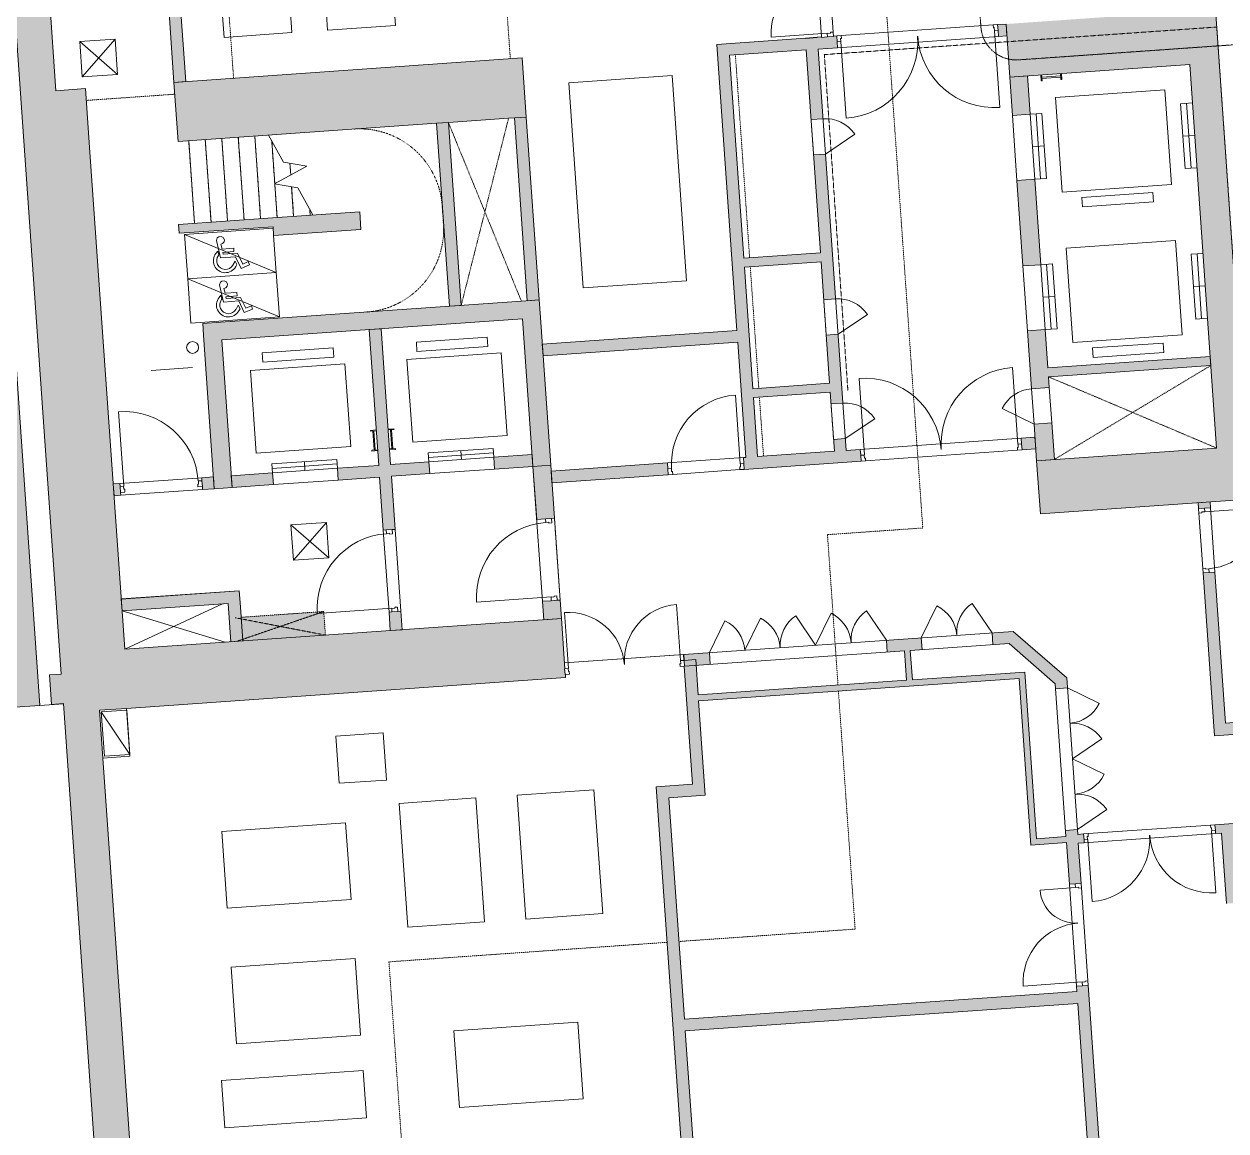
# Model space of a CAD drawing. Header units: millimetres. Extents: x 833941507 to 1669051331, y 817666127 to 1636299673.
# Drawn here: x 834388273 to 834408591, y 817975315 to 817994029 of the extents above; entities that cross this region are included whole.
import ezdxf

# ---------------------------------------------------------------- set-up
doc = ezdxf.new("R2010")
doc.units = ezdxf.units.MM
doc.header["$LTSCALE"] = 3
for name, pattern in [('3A35X-MAGP-P-MP-B02A$0$Dash', [6, 3, -3]), ('3A35X-MAGP-P-MP-B02A$0$Dash 1_16_', [3.175, 1.5875, -1.5875]), ('3A35X-MAGP-P-MP-B02A$0$Hidden', [2.25, 1, -1.25]), ('3A35X-MAGP-P-MP-B02A$0$Overhead', [1.8, 1.2, -0.6])]:
    doc.linetypes.add(name, pattern=pattern)
for name, color, linetype, lineweight in [('3A35X-MAGP-P-MP-B02A$0$A-000-M_MASS', 252, 'Continuous', 5), ('3A35X-MAGP-P-MP-B02A$0$A-010-M_LINE', 252, 'Continuous', 5), ('3A35X-MAGP-P-MP-B02A$0$A-010-M_LINE_Over', 252, '3A35X-MAGP-P-MP-B02A$0$Overhead', 5), ('3A35X-MAGP-P-MP-B02A$0$A-200-M_WALL_EXT', 252, 'Continuous', 9), ('3A35X-MAGP-P-MP-B02A$0$A-200-M_WALL_INT', 252, 'Continuous', 9), ('3A35X-MAGP-P-MP-B02A$0$A-200-M_WALL_PAT', 252, 'Continuous', 9), ('3A35X-MAGP-P-MP-B02A$0$A-230-M_FLOOR', 252, 'Continuous', 18), ('3A35X-MAGP-P-MP-B02A$0$A-242-M_STAIR', 252, 'Continuous', 5), ('3A35X-MAGP-P-MP-B02A$0$A-242-MB_STAIR', 252, 'Continuous', 5), ('3A35X-MAGP-P-MP-B02A$0$A-325-M_DOOR', 252, 'Continuous', 5), ('3A35X-MAGP-P-MP-B02A$0$A-335-M_OPENING', 252, 'Continuous', 5), ('3A35X-MAGP-P-MP-B02A$0$A-770-ME_FFE_SA', 252, 'Continuous', 5), ('3A35X-MAGP-P-MP-B02A$0$Z-000-T_TEXT', 252, 'Continuous', 5), ('3A35X-MAGP-P-MP-B02A$0$Z-060-M_DETAIL', 252, 'Continuous', 5), ('3A35X-MAGP-P-MP-B02A$0$Z-070_T_DETAIL', 252, 'Continuous', 5), ('UAJ-23FLOR-h', 251, 'Continuous', 9)]:
    doc.layers.add(name, color=color, linetype=linetype, lineweight=lineweight)
doc.layers.add('UAJ-00XREF', color=7, linetype='Continuous')

# ---------------------------------------------------------------- blocks, each defined once
blk = doc.blocks.new('GBP-LTC-LB01')
at = {"layer": 'UAJ-23FLOR-h'}
h = blk.add_hatch(dxfattribs=at)
h.set_pattern_fill('EARTH,_O', color=256, scale=180, angle=45)
h.set_pattern_definition([(48.9989, (834576001.8, 818046085.3), (-112.727, 1612.5107), [1143, -1143]), (48.9989, (834575678.3, 818046366.6), (-112.727, 1612.5107), [1143, -1143]), (48.9989, (834575354.8, 818046647.8), (-112.727, 1612.5107), [1143, -1143]), (138.9989, (834575340.7, 818046849.3), (-1612.5107, -112.727), [1143, -1143]), (138.9989, (834575621.9, 818047172.8), (-1612.5107, -112.727), [1143, -1143]), (138.9989, (834575903.1, 818047496.3), (-1612.5107, -112.727), [1143, -1143])])
h.paths.add_polyline_path([(834572173, 818200349), (834310584, 818182062), (834331502, 817882832), (834364940, 817885169), (834473096, 818011284), (834480534, 818020120), (834485095, 818025710), (834491376, 818033619), (834497063, 818041013), (834493146, 818043679), (834512789, 818074029), (834518712, 818083675), (834526231, 818096325), (834534646, 818111073), (834545956, 818131981), (834557205, 818154199), (834564040, 818168497), (834570941, 818183576), (834578368, 818200696)])
h.paths.add_polyline_path([(834382131, 817956470), (834418269, 817958996), (834422062, 817963856), (834428403, 817964299), (834467239, 818010696), (834466445, 818021739), (834476098, 818035709), (834485267, 818048983), (834487015, 818051460), (834497268, 818067303), (834492893, 818129890), (834448057, 818126756), (834416897, 818105052), (834382061, 818080789), (834386167, 818022059), (834377588, 818021459)], flags=16)
edge = h.paths.add_edge_path(flags=16)
edge.add_line((834540292, 818142076), (834533466, 818141614))
edge.add_line((834533466, 818141614), (834523258, 818143863))
edge.add_line((834523258, 818143863), (834525897, 818155839))
edge.add_arc((834558382, 818267025), 115835, 237.2184, 253.71313, ccw=False)
edge.add_line((834495665, 818169638), (834498268, 818132357))
edge.add_line((834498268, 818132357), (834496346, 818130135))
edge.add_line((834496346, 818130135), (834492880, 818129893))
edge.add_line((834492880, 818129893), (834494230, 818110588))
edge.add_line((834494230, 818110588), (834496326, 818110708))
edge.add_line((834496326, 818110708), (834498420, 818080754))
edge.add_line((834498420, 818080754), (834498046, 818080727))
edge.add_line((834498046, 818080727), (834498255, 818077746))
edge.add_line((834498255, 818077746), (834503061, 818078082))
edge.add_line((834503061, 818078082), (834504980, 818081212))
edge.add_line((834504980, 818081212), (834509429, 818088471))
edge.add_line((834509429, 818088471), (834515217, 818097914))
edge.add_line((834515217, 818097914), (834526067, 818116416))
edge.add_line((834526067, 818116416), (834532489, 818127889))
edge.add_line((834532489, 818127889), (834534831, 818132146))
edge.add_line((834534831, 818132146), (834540292, 818142076))
h = blk.add_hatch(dxfattribs=at)
h.set_pattern_fill('EARTH,_O', color=256, scale=180, angle=45)
h.set_pattern_definition([(45.0000001, (-1082349.7, 54794.9), (-3e-06, 1616.4461018), [1143, -1143]), (45.0000001, (-1082652.8, 55098), (-3e-06, 1616.4461018), [1143, -1143]), (45.0000001, (-1082955.9, 55401.1), (-3e-06, 1616.4461018), [1143, -1143]), (135.0000001, (-1082955.9, 55603.1), (-1616.4461018, -3e-06), [1143, -1143]), (135.0000001, (-1082652.8, 55906.2), (-1616.4461018, -3e-06), [1143, -1143]), (135.0000001, (-1082349.7, 56209.3), (-1616.4461018, -3e-06), [1143, -1143])])
h.paths.add_polyline_path([(834669469, 818015499), (834651081, 818014214), (834651091, 818014066), (834669480, 818015352)], flags=16)
edge = h.paths.add_edge_path()
edge.add_arc((834611764, 818123015), 22001, 94.0007, 118.6887)
edge.add_line((834601202, 818142316), (834593918, 818141228))
edge.add_arc((834611768, 818123014), 25503, 93.9972, 134.4213, ccw=False)
edge.add_line((834609991, 818148455), (834618164, 818149026))
edge.add_line((834618164, 818149026), (834618408, 818145535))
edge.add_line((834618408, 818145535), (834616365, 818145392))
edge.add_line((834616365, 818145392), (834616609, 818141901))
edge.add_line((834616609, 818141901), (834611622, 818141552))
edge.add_line((834611622, 818141552), (834611378, 818145043))
edge.add_line((834611378, 818145043), (834610229, 818144963))
h.paths.add_polyline_path([(834673233, 818197366), (834607546, 818192774), (834599172, 818174435), (834588349, 818152375), (834578622, 818133891), (834568418, 818115665), (834556457, 818095618), (834546606, 818080042), (834532219, 818058624), (834523692, 818046596), (834515684, 818035708), (834508244, 818025930), (834500656, 818016266), (834489787, 818002934), (834483448, 817995421), (834478638, 817989842), (834458454, 817967379), (834441506, 817949096), (834383076, 817886437), (834482027, 817893355), (834551919, 817920009), (834634905, 817930637), (834634023, 817939309), (834633770, 817941796), (834633578, 817943687), (834508697, 817930984), (834507053, 817930191), (834506409, 817939427), (834507657, 817945567), (834503417, 818006767), (834503064, 818011763), (834514053, 818025792), (834520785, 818034889), (834526319, 818042437), (834532382, 818050706), (834536346, 818056473), (834542258, 818065226), (834550406, 818077287), (834561579, 818095002), (834574523, 818117080), (834587769, 818140310), (834609774, 818143595), (834610002, 818140336), (834634253, 818142031), (834636807, 818105492), (834642791, 818105914), (834646279, 818056033), (834640293, 818055614), (834643382, 818011425), (834641138, 818011268), (834645776, 817944928), (834639048, 817944244), (834640362, 817931328), (834651070, 817932707), (834650588, 817936476), (834685106, 817940897), (834685588, 817937128), (834691374, 817937869)])
blk = doc.blocks.new('3A35X-MAGP-P-MP-B02A')
at = {"layer": '3A35X-MAGP-P-MP-B02A$0$A-200-M_WALL_PAT'}
h = blk.add_hatch(color=256, dxfattribs=at)
h.paths.add_polyline_path([(10200, 37156), (10200, 37856), (9600, 37856), (9600, 37156)], flags=0)
h.paths.add_polyline_path([(9600, 38656), (10200, 38656), (10200, 42106), (9600, 42106), (9600, 40906)], flags=0)
h.paths.add_polyline_path([(10200, 42906), (10200, 51106), (9600, 51106), (9600, 42906)], flags=0)
h.paths.add_polyline_path([(10200, 51906), (10200, 52106), (9600, 52106), (9600, 51906), (10142, 51906)], flags=0)
h.paths.add_polyline_path([(10008, 52906), (10200, 52906), (10200, 82606), (9600, 82606), (9600, 52906)], flags=0)
h.paths.add_polyline_path([(9600, 83406), (10200, 83406), (10200, 86806), (9600, 86806), (9600, 84165)], flags=0)
h.paths.add_polyline_path([(9600, 87606), (10200, 87606), (10200, 92606), (9600, 92606), (9600, 87672)], flags=0)
h.paths.add_polyline_path([(9600, 93406), (10200, 93406), (10200, 95656), (9600, 95656), (9600, 93518)], flags=0)
h.paths.add_polyline_path([(10008, 96456), (10200, 96456), (10200, 102606), (9600, 102606), (9600, 96456)], flags=0)
h.paths.add_polyline_path([(9600, 103406), (10200, 103406), (10200, 112606), (9600, 112606), (9600, 104056)], flags=0)
h.paths.add_polyline_path([(9600, 113406), (10200, 113406), (10200, 122606), (9600, 122606), (9600, 113506)], flags=0)
h.paths.add_polyline_path([(10190, 123406), (10200, 123406), (10200, 143792), (9600, 143792), (9600, 123406)], flags=0)
for points in [[(9200, 62656), (9200, 82601), (8700, 82601), (8700, 62656)], [(12400, 73006), (12400, 74506), (12200, 74506), (12200, 73006)], [(21600, 66006), (21600, 73006), (21400, 73006), (21400, 66006)], [(22475, 72806), (22900, 72806), (22900, 73006), (21600, 73006), (21600, 72806)], [(27760, 72106), (29350, 72106), (29350, 73006), (26300, 73006), (26300, 72106), (27197, 72106)], [(29565, 64706), (29850, 64706), (29850, 73006), (29350, 73006), (29350, 64706)], [(10700, 63506), (10700, 72006), (10200, 72006), (10200, 63506)], [(17900, 68906), (18100, 68906), (18100, 72006), (17900, 72006), (17900, 68966)], [(22900, 69216), (22900, 69366), (21600, 69366), (21600, 69216), (22882, 69216)], [(15380, 66306), (15400, 66306), (15400, 68606), (15200, 68606), (15200, 66306)], [(21400, 67956), (21400, 68156), (18100, 68156), (18100, 67956), (20751, 67956)], [(21600, 67006), (22900, 67006), (22900, 67156), (21600, 67156)], [(26827, 67006), (29350, 67006), (29350, 67156), (26600, 67156), (26600, 67006)], [(29175, 64706), (29350, 64706), (29350, 65606), (26300, 65606), (26300, 64706), (28975, 64706)], [(10700, 64156), (12700, 64156), (12700, 64356), (10700, 64356), (10700, 64289)], [(12700, 63506), (12700, 64156), (12500, 64156), (12500, 63506)], [(18100, 62506), (18100, 62556), (18094, 62556), (18094, 62656), (18100, 62656), (18100, 63506), (10200, 63506), (10200, 62506), (18094, 62506)], [(9566, 62662), (9600, 62662), (9600, 63162), (9400, 63162), (9400, 62662)], [(20115, 60556), (20315, 60556), (20315, 62656), (20120, 62656), (20120, 62556), (20115, 62556), (20115, 61951)], [(23945, 62056), (23945, 62556), (23845, 62556), (23845, 62056)], [(26350, 61823), (26350, 62106), (25900, 62556), (25618, 62556), (26300, 61873)], [(20751, 61956), (22685, 61956), (22685, 62056), (20315, 62056), (20315, 61956), (20555, 61956)], [(25700, 61956), (25750, 61956), (25750, 62056), (22685, 62056), (22685, 61956), (25618, 61956)], [(25750, 59131), (25850, 59131), (25850, 62056), (25750, 62056), (25750, 59231)], [(34050, 60756), (34250, 60756), (34250, 60956), (28975, 60956), (28975, 60756), (33950, 60756)], [(19500, 57921), (19700, 57921), (19700, 60556), (19500, 60556), (19500, 59131)], [(20115, 60356), (20315, 60356), (20315, 60556), (19700, 60556), (19700, 60356), (20087, 60356)], [(25850, 59131), (26350, 59131), (26350, 59231), (25850, 59231), (25850, 59194)], [(39050, 59056), (39050, 59256), (28975, 59256), (28975, 59056), (38855, 59056)], [(19700, 50306), (19700, 57921), (19500, 57921), (19500, 50306)], [(25048, 56406), (26350, 56406), (26350, 56606), (19700, 56606), (19700, 56406), (21659, 56406)]]:
    blk.add_hatch(color=256, dxfattribs=at).paths.add_polyline_path(points, flags=0)
at = {"layer": '3A35X-MAGP-P-MP-B02A$0$A-200-M_WALL_PAT', "lineweight": 5}
h = blk.add_hatch(color=256, dxfattribs=at)
h.paths.add_polyline_path([(10700, 72006), (10700, 73006), (10200, 73006), (10200, 72006)], flags=0)
h.paths.add_polyline_path([(12200, 72006), (18100, 72006), (18100, 73006), (12200, 73006)], flags=0)
at = {"layer": '3A35X-MAGP-P-MP-B02A$0$A-200-M_WALL_PAT'}
h = blk.add_hatch(color=256, dxfattribs=at)
h.paths.add_polyline_path([(23100, 65806), (23100, 66206), (22900, 66206), (22900, 65806)], flags=0)
h.paths.add_polyline_path([(22900, 66806), (23100, 66806), (23100, 67973), (22900, 67973), (22900, 67006)], flags=0)
h.paths.add_polyline_path([(23100, 68573), (23100, 71026), (22900, 71026), (22900, 68573)], flags=0)
h.paths.add_polyline_path([(23100, 71626), (23100, 73000), (22900, 73000), (22900, 71626)], flags=0)
h = blk.add_hatch(color=256, dxfattribs=at)
h.paths.add_polyline_path([(23175, 72806), (23432, 72806), (23432, 73006), (23375, 73006), (23375, 73000), (23175, 73000), (23175, 73006), (23100, 73006), (23100, 72806)], flags=0)
h.paths.add_polyline_path([(26300, 72806), (26300, 73006), (26158, 73006), (26158, 72806)], flags=0)
at = {"layer": '3A35X-MAGP-P-MP-B02A$0$A-200-M_WALL_PAT', "lineweight": 5}
for points in [[(16780, 68906), (16780, 72006), (16580, 72006), (16580, 68906)], [(13700, 70456), (13700, 70606), (12107, 70606), (12107, 70456), (13500, 70456)], [(14288, 70306), (15180, 70306), (15180, 70606), (13700, 70606), (13700, 70306)], [(12400, 68706), (12700, 68706), (12700, 68906), (12400, 68906)], [(16580, 68606), (18100, 68606), (18100, 68906), (17800, 68906), (17800, 68706), (12700, 68706), (12700, 68606), (16454, 68606)], [(16580, 68706), (17800, 68706), (17800, 68906), (12700, 68906), (12700, 68706), (16454, 68706)], [(12400, 66106), (12700, 66106), (12700, 68706), (12400, 68706), (12400, 66306)], [(17800, 66106), (18100, 66106), (18100, 68606), (17800, 68606), (17800, 66306)]]:
    blk.add_hatch(color=256, dxfattribs=at).paths.add_polyline_path(points, flags=0)
at = {"layer": '3A35X-MAGP-P-MP-B02A$0$A-200-M_WALL_PAT'}
h = blk.add_hatch(color=256, dxfattribs=at)
h.paths.add_polyline_path([(26600, 65606), (26600, 66226), (26300, 66226), (26300, 65606)], flags=0)
h.paths.add_polyline_path([(26600, 66826), (26600, 67807), (26300, 67807), (26300, 66826)], flags=0)
h.paths.add_polyline_path([(26300, 68907), (26600, 68907), (26600, 70356), (26300, 70356), (26300, 68966)], flags=0)
h.paths.add_polyline_path([(26300, 71456), (26600, 71456), (26600, 72106), (26300, 72106), (26300, 71889)], flags=0)
h = blk.add_hatch(color=256, dxfattribs=at)
h.paths.add_polyline_path([(12400, 66106), (12400, 66306), (12201, 66306), (12201, 66106), (12207, 66106)], flags=0)
h.paths.add_polyline_path([(10700, 66106), (10813, 66106), (10813, 66306), (10700, 66306), (10700, 66156)], flags=0)
h = blk.add_hatch(color=256, dxfattribs=at)
h.paths.add_polyline_path([(17775, 66106), (17800, 66106), (17800, 66306), (17150, 66306), (17150, 66106), (17678, 66106)], flags=0)
h.paths.add_polyline_path([(15380, 66106), (16050, 66106), (16050, 66306), (14500, 66306), (14500, 66106), (15200, 66106)], flags=0)
h.paths.add_polyline_path([(13400, 66106), (13400, 66306), (12700, 66306), (12700, 66106)], flags=0)
h = blk.add_hatch(color=256, dxfattribs=at)
h.paths.add_polyline_path([(15400, 63506), (15400, 63819), (15200, 63819), (15200, 63506), (15350, 63506)], flags=0)
h.paths.add_polyline_path([(15303, 65207), (15400, 65207), (15400, 66106), (15200, 66106), (15200, 65207), (15250, 65207)], flags=0)
h = blk.add_hatch(color=256, dxfattribs=at)
h.paths.add_polyline_path([(18100, 63506), (18100, 63819), (17800, 63819), (17800, 63506), (18050, 63506)], flags=0)
h.paths.add_polyline_path([(18100, 65207), (18100, 66106), (17800, 66106), (17800, 65207), (18050, 65207)], flags=0)
h = blk.add_hatch(color=256, dxfattribs=at)
h.paths.add_polyline_path([(22435, 65806), (22900, 65806), (22900, 66006), (21360, 66006), (21360, 65806)], flags=0)
h.paths.add_polyline_path([(18100, 65806), (20072, 65806), (20072, 66006), (18100, 66006), (18100, 65853)], flags=0)
h = blk.add_hatch(color=256, dxfattribs=at)
h.paths.add_polyline_path([(26066, 65806), (26300, 65806), (26300, 66006), (26066, 66006), (26066, 65853)], flags=0)
h.paths.add_polyline_path([(23340, 65806), (23340, 66006), (23100, 66006), (23100, 65806)], flags=0)
h = blk.add_hatch(color=256, dxfattribs=at)
h.paths.add_polyline_path([(28975, 60956), (29175, 60956), (29175, 63518), (28975, 63518), (28975, 60964)], flags=0)
h.paths.add_polyline_path([(28975, 64606), (29175, 64606), (29175, 64706), (28975, 64706)], flags=0)
h = blk.add_hatch(color=256, dxfattribs=at)
h.paths.add_polyline_path([(25639, 62556), (25900, 62556), (25700, 62756), (25345, 62756), (25345, 62556), (25618, 62556)], flags=0)
h.paths.add_polyline_path([(20315, 62556), (20555, 62556), (20555, 62756), (20120, 62756), (20120, 62656), (20315, 62656)], flags=0)
h.paths.add_polyline_path([(23555, 62556), (24145, 62556), (24145, 62756), (23555, 62756)], flags=0)
h = blk.add_hatch(color=256, dxfattribs=at)
h.paths.add_polyline_path([(26550, 52881), (26550, 56698), (26350, 56698), (26350, 52881)], flags=0)
h.paths.add_polyline_path([(26350, 58424), (26550, 58424), (26550, 59338), (26350, 59338), (26350, 58537)], flags=0)
h.paths.add_polyline_path([(26550, 61738), (26550, 61906), (26350, 62106), (26350, 61738)], flags=0)
h = blk.add_hatch(color=256, dxfattribs=at)
h.paths.add_polyline_path([(28975, 59106), (28975, 59256), (28876, 59256), (28876, 59106)], flags=0)
h.paths.add_polyline_path([(26650, 59106), (26650, 59256), (26550, 59256), (26550, 59106)], flags=0)
h = blk.add_hatch(color=256, dxfattribs=at)
h.paths.add_polyline_path([(28975, 54391), (29175, 54391), (29175, 56186), (28975, 56186), (28975, 54591)], flags=0)
h.paths.add_polyline_path([(29075, 57912), (29175, 57912), (29175, 59056), (28975, 59056), (28975, 57912), (29022, 57912)], flags=0)
at = {"layer": '3A35X-MAGP-P-MP-B02A$0$Z-060-M_DETAIL'}
blk.add_hatch(color=256, dxfattribs=at).paths.add_polyline_path([(12700, 63506), (14100, 63506), (14100, 63906), (12700, 63906), (12700, 63819)], flags=0)
at = {"layer": '3A35X-MAGP-P-MP-B02A$0$A-000-M_MASS'}
for p, q in [((26825, 72106), (26825, 72006)), ((26825, 72006), (26840, 72006)), ((26840, 72006), (26840, 72106)), ((27160, 72066), (26840, 72066)), ((26840, 72047), (27160, 72047)), ((27160, 72106), (27160, 72006)), ((27160, 72006), (27175, 72006)), ((27175, 72006), (27175, 72106)), ((15200, 66906), (15100, 66906)), ((15100, 66906), (15100, 66891)), ((15100, 66891), (15200, 66891)), ((15141, 66891), (15141, 66571)), ((15160, 66571), (15160, 66891)), ((15500, 66906), (15400, 66906)), ((15400, 66891), (15500, 66891)), ((15441, 66891), (15441, 66571)), ((15460, 66571), (15460, 66891)), ((15500, 66891), (15500, 66906)), ((15200, 66571), (15100, 66571)), ((15100, 66571), (15100, 66556)), ((15100, 66556), (15200, 66556)), ((15500, 66571), (15400, 66571)), ((15400, 66556), (15500, 66556)), ((15500, 66556), (15500, 66571))]:
    blk.add_line(p, q, dxfattribs=at)
at = {"layer": '3A35X-MAGP-P-MP-B02A$0$A-010-M_LINE', "linetype": '3A35X-MAGP-P-MP-B02A$0$Hidden'}
for p, q in [((13210, 73006), (13210, 80631)), ((17900, 80631), (17900, 73006)), ((24300, 64606), (24300, 74206)), ((10700, 72806), (12200, 72806)), ((21700, 69366), (21700, 72806)), ((22900, 71626), (22900, 71026)), ((16577, 70606), (16577, 70306)), ((21700, 67156), (21700, 69216)), ((22900, 68573), (22900, 67973)), ((21700, 66006), (21700, 67006)), ((22900, 66806), (22900, 66206)), ((18100, 65207), (18100, 63819)), ((22685, 62056), (22685, 64606)), ((22685, 64606), (24300, 64606)), ((14100, 63906), (12700, 63906)), ((14100, 63506), (14100, 63906)), ((22685, 57921), (22685, 61956)), ((14785, 50506), (14785, 57921)), ((14785, 57921), (19500, 57921)), ((19700, 57921), (22685, 57921))]:
    blk.add_line(p, q, dxfattribs=at)
at = {"layer": '3A35X-MAGP-P-MP-B02A$0$A-010-M_LINE'}
for p, q in [((12400, 64156), (10700, 63506)), ((10700, 64156), (12400, 63506))]:
    blk.add_line(p, q, dxfattribs=at)
at = {"layer": '3A35X-MAGP-P-MP-B02A$0$A-010-M_LINE', "linetype": '3A35X-MAGP-P-MP-B02A$0$Overhead'}
for p, q in [((14100, 63906), (12600, 63506)), ((14100, 63506), (12600, 63906))]:
    blk.add_line(p, q, dxfattribs=at)
at = {"layer": '3A35X-MAGP-P-MP-B02A$0$A-010-M_LINE', "linetype": '3A35X-MAGP-P-MP-B02A$0$Hidden'}
for centre, start, end in [((15177, 70606), 0, 89.8418), ((15177, 70306), 270.1582, 0)]:
    blk.add_arc(centre, 1400, start, end, dxfattribs=at)
at = {"layer": '3A35X-MAGP-P-MP-B02A$0$A-010-M_LINE_Over'}
for p, q in [((29850, 72706), (23200, 72706)), ((23200, 72706), (23200, 67006)), ((29850, 67006), (29850, 72706))]:
    blk.add_line(p, q, dxfattribs=at)
at = {"layer": '3A35X-MAGP-P-MP-B02A$0$A-200-M_WALL_EXT', "lineweight": 13}
for p, q in [((9200, 62656), (9200, 82601)), ((10200, 73006), (10200, 82606)), ((9600, 82101), (9600, 63162)), ((10700, 73006), (10200, 73006)), ((10700, 72006), (10700, 73006)), ((12200, 72006), (12200, 73006)), ((12200, 73006), (18100, 73006)), ((18100, 72006), (18100, 73006)), ((26300, 73006), (26300, 72106)), ((29850, 64706), (29850, 73006)), ((10700, 63506), (10700, 72006)), ((12200, 72006), (16580, 72006)), ((16780, 72006), (17800, 72006)), ((18100, 72006), (17800, 72006)), ((26300, 72106), (29350, 72106)), ((29350, 72106), (29350, 65606)), ((12700, 68906), (12400, 68906)), ((12400, 68906), (12400, 68706)), ((12700, 68906), (17800, 68906)), ((18100, 68906), (17800, 68906)), ((18100, 68606), (18100, 68906)), ((12400, 66106), (12400, 68706)), ((12700, 66106), (12700, 68606)), ((12700, 68606), (17800, 68606)), ((17800, 66106), (17800, 68606)), ((18100, 68606), (18100, 66106)), ((12700, 66106), (12400, 66106)), ((17800, 66106), (18100, 66106)), ((29350, 65606), (26300, 65606)), ((26300, 65606), (26300, 64706)), ((26300, 64706), (29350, 64706)), ((29350, 64706), (29850, 64706)), ((18100, 63506), (10700, 63506)), ((18100, 62656), (18100, 63506)), ((9600, 63162), (9400, 63162)), ((9400, 63162), (9400, 62662)), ((8700, 62656), (9200, 62656)), ((9400, 62662), (9600, 62662)), ((9600, 62662), (9600, 52906)), ((10660, 62506), (18100, 62506)), ((18100, 62506), (18100, 62556)), ((10200, 52906), (10200, 61696))]:
    blk.add_line(p, q, dxfattribs=at)
at = {"layer": '3A35X-MAGP-P-MP-B02A$0$A-200-M_WALL_INT'}
for p, q in [((12400, 73006), (12400, 74706)), ((12200, 74506), (12200, 73006)), ((12200, 73006), (12400, 73006)), ((21400, 73006), (21400, 68156)), ((22900, 73006), (21400, 73006)), ((22900, 73000), (22900, 73006)), ((23100, 73000), (22900, 73000)), ((23175, 73006), (23100, 73006)), ((23100, 73006), (23100, 73000)), ((23175, 73000), (23175, 73006)), ((23275, 73000), (23175, 73000)), ((23432, 73006), (23375, 73006)), ((26300, 73006), (26158, 73006)), ((26300, 72806), (26300, 73006)), ((21600, 69366), (21600, 72806)), ((21600, 72806), (22900, 72806)), ((22900, 72806), (22900, 69366)), ((23100, 66006), (23100, 72806)), ((23100, 72806), (23432, 72806)), ((23432, 72806), (23432, 72906)), ((26158, 72906), (26158, 72806)), ((26158, 72806), (26300, 72806)), ((16580, 68906), (16580, 72006)), ((16580, 72006), (16780, 72006)), ((16780, 72006), (16780, 68906)), ((17900, 72006), (17900, 68906)), ((18100, 72006), (17900, 72006)), ((18100, 68906), (18100, 72006)), ((26600, 72106), (26300, 72106)), ((26300, 72106), (26300, 71456)), ((26600, 71456), (26600, 72106)), ((22900, 71626), (23100, 71626)), ((26300, 71456), (26600, 71456)), ((23100, 71026), (22900, 71026)), ((12107, 70606), (13700, 70606)), ((12107, 70456), (12107, 70606)), ((13700, 70606), (15180, 70606)), ((15180, 70606), (15180, 70306)), ((13700, 70456), (12107, 70456)), ((13700, 70456), (13700, 70306)), ((15180, 70306), (13700, 70306)), ((26600, 70356), (26300, 70356)), ((26300, 70356), (26300, 68907)), ((26600, 68907), (26600, 70356)), ((22900, 69366), (21600, 69366)), ((21600, 67156), (21600, 69216)), ((21600, 69216), (22900, 69216)), ((22900, 69216), (22900, 67156)), ((16580, 68906), (16780, 68906)), ((17900, 68906), (18100, 68906)), ((26300, 68907), (26600, 68907)), ((15200, 68606), (15200, 66306)), ((15400, 68606), (15200, 68606)), ((15400, 66306), (15400, 68606)), ((22900, 68573), (23100, 68573)), ((21400, 68156), (18100, 68156)), ((18100, 68156), (18100, 67956)), ((18100, 67956), (21400, 67956)), ((21400, 67956), (21400, 66006)), ((23100, 67973), (22900, 67973)), ((26600, 67807), (26300, 67807)), ((26300, 67807), (26300, 66826)), ((26600, 67156), (26600, 67807)), ((22900, 67156), (21600, 67156)), ((29350, 67156), (26600, 67156)), ((29350, 67006), (29350, 67156)), ((21600, 66006), (21600, 67006)), ((21600, 67006), (22900, 67006)), ((22900, 66006), (22900, 67006)), ((26600, 67006), (29350, 67006)), ((26600, 66826), (26600, 67006)), ((22900, 66806), (23100, 66806)), ((26300, 66826), (26600, 66826)), ((26300, 66226), (26300, 66826)), ((26600, 66826), (26600, 66226)), ((10813, 66306), (10700, 66306)), ((10700, 66306), (10700, 66106)), ((10813, 66256), (10813, 66306)), ((12400, 66306), (12201, 66306)), ((12201, 66306), (12201, 66256)), ((12400, 66106), (12400, 66306)), ((13400, 66306), (12700, 66306)), ((12700, 66306), (12700, 66106)), ((13400, 66106), (13400, 66306)), ((15200, 66306), (14500, 66306)), ((14500, 66306), (14500, 66106)), ((16050, 66306), (15400, 66306)), ((16050, 66106), (16050, 66306)), ((17800, 66306), (17150, 66306)), ((17150, 66306), (17150, 66106)), ((17800, 66106), (17800, 66306)), ((10700, 66106), (10813, 66106)), ((10813, 66106), (10813, 66156)), ((12201, 66156), (12201, 66106)), ((12201, 66106), (12400, 66106)), ((12700, 66106), (13400, 66106)), ((14500, 66106), (15200, 66106)), ((15200, 66106), (15200, 65207)), ((15400, 65207), (15400, 66106)), ((15400, 66106), (16050, 66106)), ((17150, 66106), (17800, 66106)), ((18100, 66106), (17800, 66106)), ((17800, 66106), (17800, 65207)), ((18100, 65207), (18100, 66106)), ((23100, 66206), (22900, 66206)), ((26600, 66226), (26300, 66226)), ((26300, 66226), (26300, 65606)), ((26600, 65606), (26600, 66226)), ((20072, 66006), (18100, 66006)), ((18100, 66006), (18100, 65806)), ((20072, 65906), (20072, 66006)), ((21400, 66006), (21360, 66006)), ((21360, 66006), (21360, 65906)), ((22900, 66006), (21600, 66006)), ((23340, 66006), (23100, 66006)), ((23340, 65906), (23340, 66006)), ((26300, 66006), (26066, 66006)), ((26066, 66006), (26066, 65906)), ((26300, 65806), (26300, 66006)), ((18100, 65806), (20072, 65806)), ((21360, 65806), (23340, 65806)), ((26066, 65806), (26300, 65806)), ((26300, 65606), (26600, 65606)), ((15200, 65207), (15250, 65207)), ((15350, 65207), (15400, 65207)), ((17800, 65207), (17950, 65207)), ((18050, 65207), (18100, 65207)), ((29175, 64706), (28975, 64706)), ((28975, 64706), (28975, 64606)), ((29175, 64606), (29175, 64706)), ((29075, 64606), (29175, 64606)), ((12700, 64356), (10700, 64356)), ((10700, 64356), (10700, 64156)), ((12700, 64156), (12700, 64356)), ((10700, 64156), (12500, 64156)), ((12500, 64156), (12500, 63506)), ((12700, 63506), (12700, 64156)), ((15200, 63819), (15200, 63506)), ((15250, 63819), (15200, 63819)), ((15400, 63819), (15350, 63819)), ((15400, 63506), (15400, 63819)), ((17950, 63819), (17800, 63819)), ((17800, 63819), (17800, 63506)), ((18100, 63819), (18050, 63819)), ((18100, 63506), (18100, 63819)), ((12500, 63506), (12700, 63506)), ((15200, 63506), (15400, 63506)), ((17800, 63506), (18100, 63506)), ((28975, 63518), (28975, 60756)), ((29175, 63518), (29075, 63518)), ((29175, 60956), (29175, 63518)), ((20120, 62756), (20120, 62656)), ((20120, 62756), (25700, 62756)), ((20315, 62656), (20120, 62656)), ((20315, 62056), (20315, 62656)), ((20555, 62556), (20555, 62756)), ((23555, 62756), (23555, 62556)), ((24145, 62556), (24145, 62756)), ((25345, 62756), (25345, 62556)), ((26550, 61906), (25700, 62756)), ((20115, 62556), (20115, 60556)), ((23845, 62556), (20120, 62556)), ((23845, 62556), (23845, 62056)), ((25618, 62556), (23945, 62556)), ((23945, 62056), (23945, 62556)), ((25618, 62556), (26350, 61823)), ((23845, 62056), (20315, 62056)), ((25850, 62056), (23945, 62056)), ((25850, 59231), (25850, 62056)), ((20315, 60356), (20315, 61956)), ((20315, 61956), (25750, 61956)), ((25750, 61956), (25750, 59131)), ((26350, 59231), (26350, 61823)), ((26550, 61906), (26550, 59256)), ((26350, 61738), (26550, 61738)), ((34050, 60956), (29175, 60956)), ((28975, 60756), (34050, 60756)), ((19500, 60556), (19500, 50506)), ((20115, 60556), (19500, 60556)), ((19700, 60356), (20315, 60356)), ((19700, 56606), (19700, 60356)), ((26550, 59338), (26350, 59338)), ((25750, 59131), (26350, 59131)), ((26350, 59231), (25850, 59231)), ((26350, 59131), (26350, 58424)), ((26650, 59256), (26550, 59256)), ((26650, 59106), (26650, 59156)), ((34050, 59256), (28876, 59256)), ((28876, 59156), (28876, 59106)), ((26550, 58424), (26550, 59106)), ((26550, 59106), (26650, 59106)), ((28876, 59106), (28975, 59106)), ((28975, 59106), (28975, 57912)), ((26350, 58424), (26450, 58424)), ((26450, 56698), (26350, 56698)), ((26350, 56698), (26350, 56606)), ((26550, 51811), (26550, 56698)), ((26350, 56606), (19700, 56606)), ((19700, 56406), (26350, 56406)), ((19700, 50506), (19700, 56406)), ((26350, 56406), (26350, 52881))]:
    blk.add_line(p, q, dxfattribs=at)
at = {"layer": '3A35X-MAGP-P-MP-B02A$0$A-230-M_FLOOR'}
for p, q in [((13098, 76381), (13098, 73706)), ((14248, 73706), (14248, 76381)), ((14853, 76381), (14853, 73706)), ((16003, 73706), (16003, 76381)), ((23175, 73006), (23175, 75026)), ((23375, 74951), (23375, 73075)), ((13098, 73706), (14248, 73706)), ((14853, 73706), (16003, 73706)), ((22900, 73006), (23100, 73006)), ((23507, 73006), (26083, 73006)), ((26158, 72806), (23432, 72806)), ((20608, 72531), (18858, 72531)), ((18858, 72531), (18858, 69056)), ((20608, 69056), (20608, 72531)), ((26300, 70356), (26300, 71456)), ((26600, 70356), (26600, 71456)), ((18858, 69056), (20608, 69056)), ((26300, 67807), (26300, 68907)), ((26600, 67807), (26600, 68907)), ((10813, 66306), (12201, 66306)), ((14500, 66306), (13400, 66306)), ((17150, 66306), (16050, 66306)), ((12201, 66106), (10813, 66106)), ((14500, 66106), (13400, 66106)), ((17150, 66106), (16050, 66106)), ((17800, 63506), (17800, 66106)), ((20072, 66006), (21360, 66006)), ((23340, 66006), (26066, 66006)), ((21285, 65806), (20147, 65806)), ((25991, 65806), (23415, 65806)), ((15200, 63819), (15200, 65207)), ((15400, 65207), (15400, 63819)), ((18100, 65207), (18100, 63819)), ((28975, 63593), (28975, 64531)), ((29175, 64606), (29175, 63518)), ((10700, 64357), (12700, 64357)), ((9600, 62656), (9200, 62656)), ((20115, 62756), (18100, 62756)), ((18100, 62756), (20120, 62756)), ((20115, 62656), (20115, 62756)), ((14959, 61790), (14159, 61790)), ((14159, 61790), (14159, 60990)), ((14959, 60990), (14959, 61790)), ((14159, 60990), (14959, 60990)), ((16446, 60581), (15146, 60581)), ((15146, 60581), (15146, 58481)), ((16446, 58481), (16446, 60581)), ((18446, 60581), (17146, 60581)), ((17146, 60581), (17146, 58481)), ((18446, 58481), (18446, 60581)), ((14219, 60317), (12119, 60317)), ((12119, 60317), (12119, 59017)), ((14219, 59017), (14219, 60317)), ((26725, 59256), (28801, 59256)), ((12119, 59017), (14219, 59017)), ((28876, 59106), (26650, 59106)), ((15146, 58481), (16446, 58481)), ((17146, 58481), (18446, 58481)), ((26350, 56698), (26350, 58424)), ((26550, 58349), (26550, 56773)), ((14219, 58017), (12119, 58017)), ((12119, 58017), (12119, 56717)), ((14219, 56717), (14219, 58017)), ((12119, 56717), (14219, 56717)), ((17900, 56681), (15800, 56681)), ((15800, 56681), (15800, 55381)), ((17900, 55381), (17900, 56681)), ((14221, 56117), (11821, 56117)), ((11821, 56117), (11821, 55317)), ((14221, 55317), (14221, 56117)), ((11821, 55317), (14221, 55317)), ((15800, 55381), (17900, 55381))]:
    blk.add_line(p, q, dxfattribs=at)
at = {"layer": '3A35X-MAGP-P-MP-B02A$0$A-242-M_STAIR'}
for p, q in [((12380, 72006), (12380, 70606)), ((12660, 72006), (12660, 70606)), ((12940, 72006), (12940, 70606)), ((13220, 72006), (13220, 70606)), ((13500, 72006), (13500, 70606)), ((13780, 71907), (13780, 71176)), ((14060, 71507), (14060, 71306)), ((14340, 71439), (14340, 71437)), ((13780, 71173), (13780, 70606)), ((14060, 71105), (14060, 70606)), ((14340, 70706), (14340, 70606))]:
    blk.add_line(p, q, dxfattribs=at)
at = {"layer": '3A35X-MAGP-P-MP-B02A$0$A-242-M_STAIR', "linetype": '3A35X-MAGP-P-MP-B02A$0$Overhead'}
for p, q in [((12380, 72006), (12380, 70606)), ((12660, 72006), (12660, 70606)), ((12940, 72006), (12940, 70606)), ((13220, 72006), (13220, 70606)), ((13500, 72006), (13500, 70606)), ((13780, 71907), (13780, 71176)), ((14060, 71507), (14060, 71306)), ((14340, 71439), (14340, 71437)), ((13780, 71173), (13780, 70606)), ((14060, 71105), (14060, 70606)), ((14340, 70706), (14340, 70606))]:
    blk.add_line(p, q, dxfattribs=at)
at = {"layer": '3A35X-MAGP-P-MP-B02A$0$A-242-MB_STAIR'}
for p, q in [((13955, 71533), (13734, 72006)), ((14344, 71438), (13955, 71533)), ((13777, 71174), (14344, 71438)), ((14166, 71080), (13777, 71174)), ((14387, 70606), (14166, 71080))]:
    blk.add_line(p, q, dxfattribs=at)
at = {"layer": '3A35X-MAGP-P-MP-B02A$0$A-325-M_DOOR'}
for p, q in [((23275, 73063), (22327, 73063)), ((23495, 72906), (23495, 71608)), ((26095, 72906), (26095, 71608)), ((23100, 71026), (23620, 71326)), ((26300, 70356), (26300, 71456)), ((26600, 70356), (26600, 71456)), ((26300, 67807), (26300, 68907)), ((26600, 67807), (26600, 68907)), ((23100, 67973), (23620, 68273)), ((10876, 66256), (10876, 67518)), ((21297, 65906), (21297, 67068)), ((23403, 65906), (23403, 67205)), ((26003, 65906), (26003, 67205)), ((23100, 66206), (23620, 66506)), ((26300, 66226), (25781, 66526)), ((14500, 66306), (13400, 66306)), ((17150, 66306), (16050, 66306)), ((14500, 66106), (13400, 66106)), ((17150, 66106), (16050, 66106)), ((29075, 64543), (30037, 64543)), ((15250, 63882), (13988, 63882)), ((17950, 63882), (16688, 63882)), ((18157, 62656), (18157, 63605)), ((20057, 62656), (20057, 63605)), ((20555, 62756), (20855, 63276)), ((21155, 62756), (21455, 63276)), ((22355, 62756), (22055, 63276)), ((22355, 62756), (22655, 63276)), ((23555, 62756), (23255, 63276)), ((24145, 62756), (24445, 63276)), ((25345, 62756), (25045, 63276)), ((26550, 61738), (27070, 61438)), ((26550, 60538), (27070, 60838)), ((26550, 60538), (27070, 60238)), ((26550, 59338), (27070, 59638)), ((26713, 59156), (26713, 58108)), ((28813, 59156), (28813, 58108)), ((26450, 58361), (25850, 58361)), ((26450, 56761), (25453, 56761))]:
    blk.add_line(p, q, dxfattribs=at)
at = {"layer": '3A35X-MAGP-P-MP-B02A$0$A-325-M_DOOR', "lineweight": 9}
for p, q in [((23328, 73060), (23275, 73060)), ((23275, 73060), (23275, 73000)), ((23275, 73000), (23375, 73000)), ((23328, 73075), (23328, 73060)), ((23375, 73075), (23328, 73075)), ((23375, 73000), (23375, 73075)), ((23432, 73006), (23507, 73006)), ((23432, 72906), (23432, 73006)), ((23492, 72959), (23492, 72906)), ((23507, 72959), (23492, 72959)), ((23507, 73006), (23507, 72959)), ((26083, 73006), (26158, 73006)), ((26083, 72959), (26083, 73006)), ((26098, 72959), (26083, 72959)), ((26098, 72906), (26098, 72959)), ((26158, 73006), (26158, 72906)), ((23492, 72906), (23432, 72906)), ((26158, 72906), (26098, 72906)), ((10873, 66256), (10813, 66256)), ((10813, 66256), (10813, 66156)), ((10873, 66203), (10873, 66256)), ((12201, 66256), (12141, 66256)), ((12141, 66256), (12141, 66203)), ((12201, 66156), (12201, 66256)), ((10813, 66156), (10888, 66156)), ((10888, 66203), (10873, 66203)), ((10888, 66156), (10888, 66203)), ((12126, 66203), (12126, 66156)), ((12141, 66203), (12126, 66203)), ((12126, 66156), (12201, 66156)), ((20072, 65906), (20132, 65906)), ((20072, 65806), (20072, 65906)), ((20132, 65906), (20132, 65853)), ((20132, 65853), (20147, 65853)), ((20147, 65853), (20147, 65806)), ((21285, 65806), (21285, 65853)), ((21285, 65853), (21300, 65853)), ((21300, 65906), (21360, 65906)), ((21300, 65853), (21300, 65906)), ((21360, 65906), (21360, 65806)), ((23400, 65906), (23340, 65906)), ((23340, 65906), (23340, 65806)), ((23400, 65853), (23400, 65906)), ((23415, 65853), (23400, 65853)), ((23415, 65806), (23415, 65853)), ((25991, 65853), (25991, 65806)), ((26006, 65853), (25991, 65853)), ((26066, 65906), (26006, 65906)), ((26006, 65906), (26006, 65853)), ((26066, 65806), (26066, 65906)), ((20147, 65806), (20072, 65806)), ((21360, 65806), (21285, 65806)), ((23340, 65806), (23415, 65806)), ((25991, 65806), (26066, 65806)), ((15350, 65207), (15250, 65207)), ((15250, 65207), (15250, 65147)), ((15250, 65147), (15303, 65147)), ((15303, 65147), (15303, 65132)), ((15303, 65132), (15350, 65132)), ((15350, 65132), (15350, 65207)), ((18050, 65207), (17950, 65207)), ((17950, 65207), (17950, 65147)), ((17950, 65147), (18003, 65147)), ((18003, 65147), (18003, 65132)), ((18003, 65132), (18050, 65132)), ((18050, 65132), (18050, 65207)), ((29075, 64606), (28975, 64606)), ((28975, 64606), (28975, 64531)), ((28975, 64531), (29022, 64531)), ((29022, 64531), (29022, 64546)), ((29022, 64546), (29075, 64546)), ((29075, 64546), (29075, 64606)), ((15303, 63879), (15250, 63879)), ((15250, 63879), (15250, 63819)), ((15250, 63819), (15350, 63819)), ((15303, 63894), (15303, 63879)), ((15350, 63894), (15303, 63894)), ((15350, 63819), (15350, 63894)), ((18003, 63879), (17950, 63879)), ((17950, 63879), (17950, 63819)), ((17950, 63819), (18050, 63819)), ((18003, 63894), (18003, 63879)), ((18050, 63894), (18003, 63894)), ((18050, 63819), (18050, 63894)), ((29022, 63593), (28975, 63593)), ((28975, 63593), (28975, 63518)), ((28975, 63518), (29075, 63518)), ((29022, 63578), (29022, 63593)), ((29075, 63578), (29022, 63578)), ((29075, 63518), (29075, 63578)), ((18094, 62656), (18154, 62656)), ((18094, 62556), (18094, 62656)), ((18154, 62656), (18154, 62603)), ((18154, 62603), (18169, 62603)), ((18169, 62603), (18169, 62556)), ((20045, 62556), (20045, 62603)), ((20045, 62603), (20060, 62603)), ((20060, 62656), (20120, 62656)), ((20060, 62603), (20060, 62656)), ((20120, 62656), (20120, 62556)), ((18169, 62556), (18094, 62556)), ((20120, 62556), (20045, 62556)), ((26650, 59256), (26725, 59256)), ((26650, 59156), (26650, 59256)), ((26710, 59156), (26650, 59156)), ((26710, 59209), (26710, 59156)), ((26725, 59209), (26710, 59209)), ((26725, 59256), (26725, 59209)), ((28801, 59256), (28876, 59256)), ((28801, 59209), (28801, 59256)), ((28816, 59209), (28801, 59209)), ((28816, 59156), (28816, 59209)), ((28876, 59156), (28816, 59156)), ((28876, 59256), (28876, 59156)), ((26450, 58424), (26550, 58424)), ((26450, 58364), (26450, 58424)), ((26503, 58364), (26450, 58364)), ((26503, 58349), (26503, 58364)), ((26550, 58349), (26503, 58349)), ((26550, 58424), (26550, 58349)), ((26450, 56758), (26503, 56758)), ((26450, 56698), (26450, 56758)), ((26550, 56698), (26450, 56698)), ((26503, 56758), (26503, 56773)), ((26503, 56773), (26550, 56773)), ((26550, 56773), (26550, 56698))]:
    blk.add_line(p, q, dxfattribs=at)
at = {"layer": '3A35X-MAGP-P-MP-B02A$0$A-325-M_DOOR'}
for centre, radius, start, end in [((23275, 73063), 949, 90, 180), ((23495, 72906), 1299, 270, 0), ((26095, 72906), 1299, 180, 270), ((23100, 71026), 600, 30, 90), ((23100, 67973), 600, 30, 90), ((10876, 66256), 1262, 0, 90), ((21297, 65906), 1162, 90, 180), ((23403, 65906), 1299, 0, 90), ((26003, 65906), 1299, 90, 180), ((23100, 66206), 600, 30, 90), ((26300, 66226), 600, 90, 150), ((15250, 63882), 1262, 90, 180), ((17950, 63882), 1262, 90, 180), ((29075, 64543), 962, 270, 0), ((18157, 62656), 949, 0, 90), ((20057, 62656), 949, 90, 180), ((20555, 62756), 600, 0, 60), ((21155, 62756), 600, 0, 60), ((22355, 62756), 600, 120, 180), ((22355, 62756), 600, 0, 60), ((23555, 62756), 600, 120, 180), ((24145, 62756), 600, 0, 60), ((25345, 62756), 600, 120, 180), ((26550, 61738), 600, 270, 330), ((26550, 60538), 600, 30, 90), ((26550, 60538), 600, 270, 330), ((26550, 59338), 600, 30, 90), ((26713, 59156), 1049, 270, 0), ((28813, 59156), 1049, 180, 270), ((26450, 58361), 600, 180, 270), ((26450, 56761), 997, 90, 180)]:
    blk.add_arc(centre, radius, start, end, dxfattribs=at)
at = {"layer": '3A35X-MAGP-P-MP-B02A$0$A-335-M_OPENING', "linetype": '3A35X-MAGP-P-MP-B02A$0$Dash'}
for p, q in [((16780, 72006), (17800, 68906)), ((16780, 68906), (17800, 72006)), ((26600, 65606), (29350, 67006)), ((26600, 67006), (29350, 65606))]:
    blk.add_line(p, q, dxfattribs=at)
at = {"layer": '3A35X-MAGP-P-MP-B02A$0$A-770-ME_FFE_SA'}
for p, q in [((11260, 73206), (10660, 73806)), ((10660, 73206), (11260, 73806)), ((10660, 73206), (10660, 73806)), ((10660, 73806), (11260, 73806)), ((11260, 73806), (11260, 73206)), ((11260, 73206), (10660, 73206)), ((28900, 71706), (27050, 71706)), ((27050, 71706), (27050, 70106)), ((28900, 70106), (28900, 71706)), ((26600, 71456), (26800, 71456)), ((26600, 70356), (26600, 71456)), ((26700, 70356), (26700, 71456)), ((26800, 70356), (26800, 71456)), ((29150, 71456), (29350, 71456)), ((29150, 70356), (29150, 71456)), ((29250, 70356), (29250, 71456)), ((26800, 70906), (26600, 70906)), ((29150, 70906), (29350, 70906)), ((26800, 70356), (26600, 70356)), ((29350, 70356), (29150, 70356)), ((27050, 70106), (28900, 70106)), ((28575, 69991), (27375, 69991)), ((27375, 69991), (27375, 69831)), ((28575, 69831), (28575, 69991)), ((27375, 69831), (28575, 69831)), ((28900, 69156), (27050, 69156)), ((27050, 69156), (27050, 67556)), ((28900, 67556), (28900, 69156)), ((26600, 68906), (26800, 68906)), ((26600, 67807), (26600, 68906)), ((26700, 67806), (26700, 68906)), ((26800, 67806), (26800, 68906)), ((29150, 68906), (29350, 68906)), ((29150, 67806), (29150, 68906)), ((29250, 67806), (29250, 68906)), ((13370, 68181), (13370, 68341)), ((13370, 68341), (14570, 68341)), ((14570, 68341), (14570, 68181)), ((17180, 68341), (15980, 68341)), ((15980, 68341), (15980, 68181)), ((17180, 68181), (17180, 68341)), ((26800, 68356), (26600, 68356)), ((29150, 68356), (29350, 68356)), ((14570, 68181), (13370, 68181)), ((15980, 68181), (17180, 68181)), ((13150, 66656), (13150, 68056)), ((13150, 68056), (14750, 68056)), ((14750, 68056), (14750, 66656)), ((15800, 68056), (15800, 66656)), ((17400, 68056), (15800, 68056)), ((17400, 66656), (17400, 68056)), ((26800, 67806), (26600, 67806)), ((29350, 67806), (29150, 67806)), ((27050, 67556), (28900, 67556)), ((28575, 67441), (27375, 67441)), ((27375, 67441), (27375, 67281)), ((27375, 67281), (28575, 67281)), ((28575, 67281), (28575, 67441)), ((14750, 66656), (13150, 66656)), ((15800, 66656), (17400, 66656)), ((13400, 66456), (13400, 66306)), ((13400, 66456), (14500, 66456)), ((13950, 66456), (13950, 66306)), ((14500, 66306), (14500, 66456)), ((16050, 66306), (16050, 66456)), ((17150, 66456), (16050, 66456)), ((16600, 66456), (16600, 66306)), ((17150, 66456), (17150, 66306)), ((13400, 66381), (14500, 66381)), ((13400, 66306), (14500, 66306)), ((17150, 66381), (16050, 66381)), ((17150, 66306), (16050, 66306)), ((14250, 64806), (13650, 65406)), ((13650, 64806), (14250, 65406)), ((13650, 64806), (13650, 65406)), ((13650, 65406), (14250, 65406)), ((14250, 65406), (14250, 64806)), ((14250, 64806), (13650, 64806)), ((10660, 62506), (10200, 62506)), ((10200, 62506), (10200, 61696)), ((10660, 61696), (10660, 62506)), ((10200, 61696), (10660, 61696))]:
    blk.add_line(p, q, dxfattribs=at)
blk.add_circle((12200, 68514), 100, dxfattribs=at)
at = {"layer": '3A35X-MAGP-P-MP-B02A$0$Z-000-T_TEXT', "lineweight": 20}
blk.add_line((11475, 68177), (12175, 68177), dxfattribs=at)
at = {"layer": '3A35X-MAGP-P-MP-B02A$0$Z-060-M_DETAIL'}
for p, q in [((12200, 70428), (13700, 69678)), ((12200, 69678), (12200, 70428)), ((12200, 70428), (13700, 70428)), ((12747, 70331), (12731, 70290)), ((12774, 70350), (12747, 70331)), ((12813, 70353), (12774, 70350)), ((12848, 70331), (12813, 70353)), ((12864, 70293), (12848, 70331)), ((13700, 70306), (13700, 69678)), ((12706, 70073), (12740, 70111)), ((12731, 70290), (12777, 69994)), ((12740, 70111), (12752, 70043)), ((12800, 70222), (12830, 70231)), ((12813, 70139), (12800, 70222)), ((13011, 70139), (12813, 70139)), ((12830, 70231), (12857, 70258)), ((12857, 70258), (12864, 70293)), ((13011, 70082), (13011, 70139)), ((12752, 70043), (12746, 70036)), ((12777, 69994), (13033, 69994)), ((12823, 70081), (13011, 70082)), ((12827, 70051), (12823, 70081)), ((13069, 70051), (12827, 70051)), ((12978, 69856), (13021, 69921)), ((13021, 69921), (13046, 69860)), ((13033, 69994), (13114, 69790)), ((13146, 69862), (13069, 70051)), ((13241, 69896), (13146, 69862)), ((13259, 69840), (13241, 69896)), ((13046, 69860), (13024, 69826)), ((13114, 69790), (13259, 69840)), ((12200, 69678), (13700, 68928)), ((12200, 68928), (12200, 69678)), ((12200, 69678), (13700, 69678)), ((13700, 69678), (12200, 69678)), ((12747, 69581), (12731, 69540)), ((12731, 69540), (12777, 69244)), ((12774, 69600), (12747, 69581)), ((12813, 69603), (12774, 69600)), ((12848, 69581), (12813, 69603)), ((12830, 69481), (12857, 69508)), ((12864, 69543), (12848, 69581)), ((12857, 69508), (12864, 69543)), ((13700, 69678), (13700, 68928)), ((12706, 69323), (12740, 69361)), ((12740, 69361), (12752, 69293)), ((12752, 69293), (12746, 69286)), ((12800, 69472), (12830, 69481)), ((12813, 69389), (12800, 69472)), ((13011, 69389), (12813, 69389)), ((12823, 69331), (13011, 69332)), ((12827, 69301), (12823, 69331)), ((13069, 69301), (12827, 69301)), ((13011, 69332), (13011, 69389)), ((13146, 69112), (13069, 69301)), ((12777, 69244), (13033, 69244)), ((12978, 69106), (13021, 69171)), ((13021, 69171), (13046, 69110)), ((13046, 69110), (13024, 69076)), ((13033, 69244), (13114, 69040)), ((13114, 69040), (13259, 69090)), ((13241, 69146), (13146, 69112)), ((13259, 69090), (13241, 69146)), ((13700, 68928), (12200, 68928)), ((10230, 62476), (10660, 61726)), ((10230, 61726), (10230, 62476)), ((10230, 62476), (10660, 62476)), ((10660, 62476), (10660, 61726)), ((10660, 61726), (10230, 61726))]:
    blk.add_line(p, q, dxfattribs=at)
for centre, radius in [((12855, 69938), 202), ((12855, 69938), 147), ((12855, 69188), 202), ((12855, 69188), 147)]:
    blk.add_arc(centre, radius, 137.8468, 326.5012, dxfattribs=at)
at = {"layer": '3A35X-MAGP-P-MP-B02A$0$Z-070_T_DETAIL', "linetype": '3A35X-MAGP-P-MP-B02A$0$Dash 1_16_', "lineweight": 20}
for p, q in [((25873, 79758), (25873, 72987)), ((26473, 72387), (30316, 72387))]:
    blk.add_line(p, q, dxfattribs=at)
blk.add_arc((26473, 72987), 600, 180, 270, dxfattribs=at)

msp = doc.modelspace()

# ---------------------------------------------------------------- block references
msp.add_blockref('GBP-LTC-LB01', (0, 0))
at = {"layer": 'UAJ-00XREF', "rotation": 4.012827991232881}
msp.add_blockref('3A35X-MAGP-P-MP-B02A', (834383746, 817919361), dxfattribs=at)

doc.saveas('drawing.dxf')
